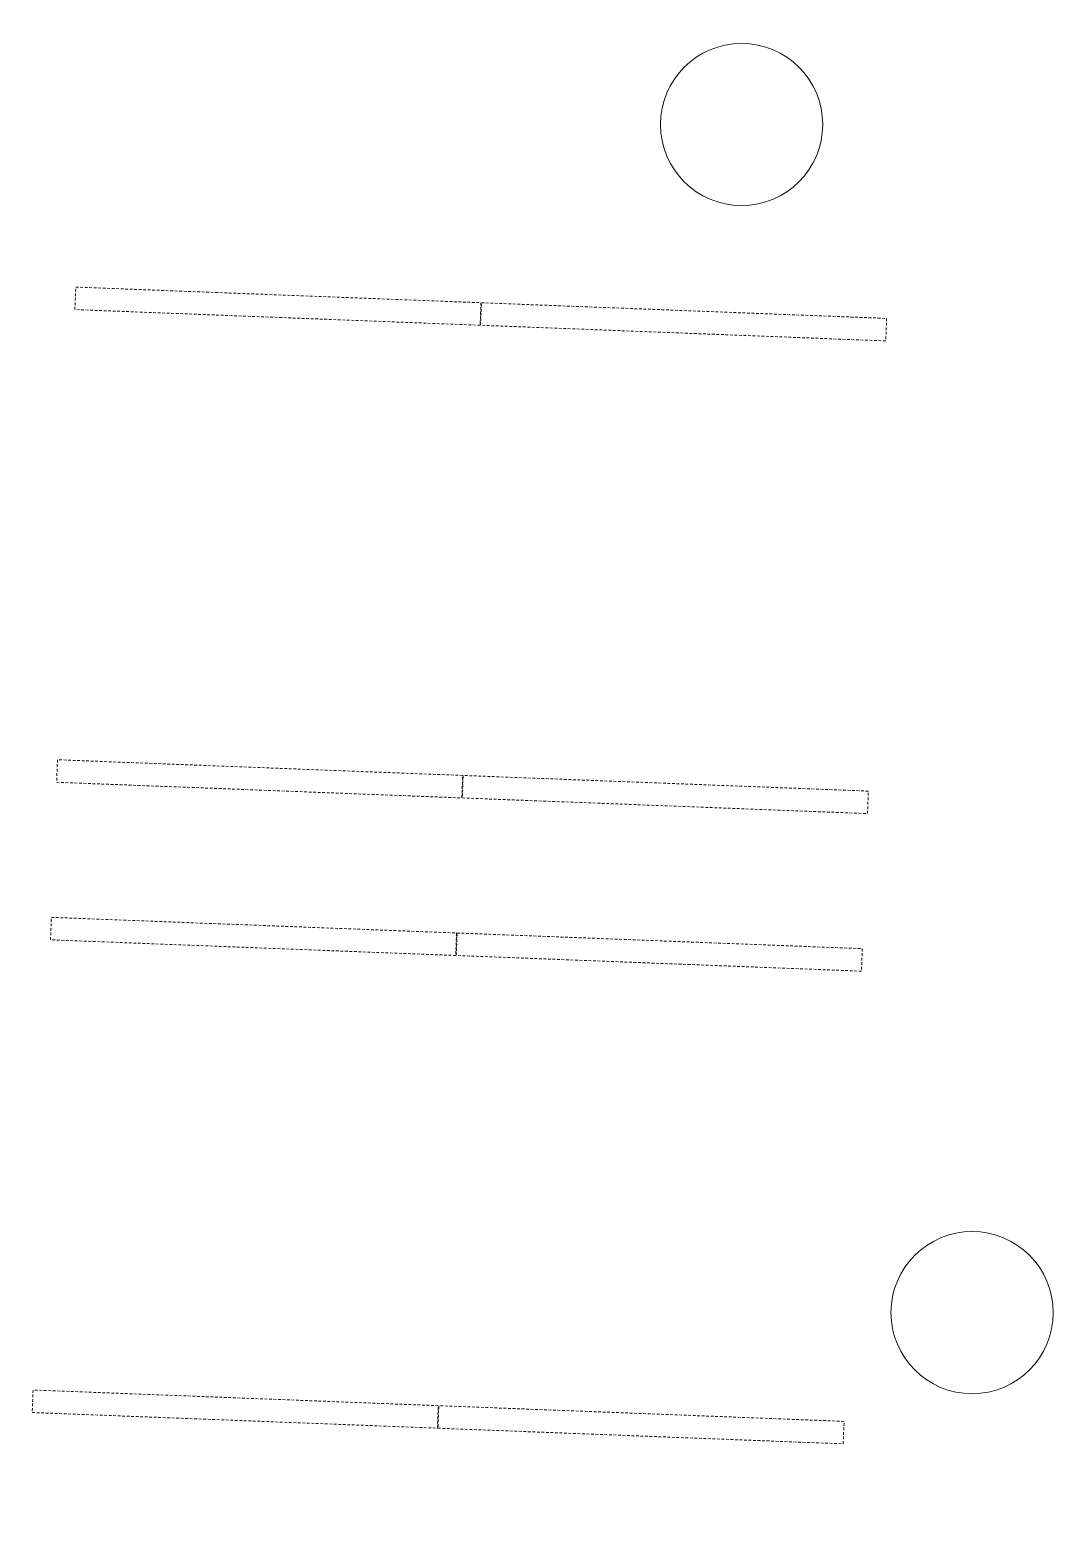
# Model space of a CAD drawing. Header units: millimetres. Extents: x 32078 to 83548, y -4690 to 56252.
# Drawn here: x 57222 to 59501, y 19919 to 23208 of the extents above; entities that cross this region are included whole.
import ezdxf

# ---------------------------------------------------------------- set-up
doc = ezdxf.new("R2010")
doc.units = ezdxf.units.MM
doc.header["$MEASUREMENT"] = 0
doc.linetypes.add('DGN Style 2', pattern=[10, 6, -4])
doc.layers.add('FURN-FREE', color=1, linetype='Continuous', lineweight=0)

# ---------------------------------------------------------------- blocks, each defined once
blk = doc.blocks.new('*U305')
at = {"color": 0, "lineweight": -2}
blk.add_wipeout([(517, 430.4), (482.3, -469), (-916.7, -414.9), (-882, 484.4)], dxfattribs=at)
at = {"color": 0, "linetype": 'DGN Style 2', "lineweight": -2, "flags": 128}
for points in [[(-766.8, -420.7), (-732.1, 478.6), (-682.1, 476.7), (-716.9, -422.6), (-766.8, -420.7)], [(332.4, -463.2), (367.1, 436.1), (317.2, 438.1), (282.4, -461.3), (332.4, -463.2)]]:
    blk.add_lwpolyline(points, close=True, dxfattribs=at)
blk = doc.blocks.new('*U306')
at = {"color": 0, "lineweight": -2}
blk.add_wipeout([(517, 430.4), (482.3, -469), (-916.7, -414.9), (-882, 484.4)], dxfattribs=at)
at = {"color": 0, "linetype": 'DGN Style 2', "lineweight": -2, "flags": 128}
for points in [[(-766.8, -420.7), (-732.1, 478.6), (-682.1, 476.7), (-716.9, -422.6), (-766.8, -420.7)], [(332.4, -463.2), (367.1, 436.1), (317.2, 438.1), (282.4, -461.3), (332.4, -463.2)]]:
    blk.add_lwpolyline(points, close=True, dxfattribs=at)
blk = doc.blocks.new('*U1332')
at = {"color": 0, "lineweight": -2}
blk.add_wipeout([(517, 430.4), (482.3, -469), (-916.7, -414.9), (-882, 484.4)], dxfattribs=at)
at = {"color": 0, "linetype": 'DGN Style 2', "lineweight": -2, "flags": 128}
for points in [[(-766.8, -420.7), (-732.1, 478.6), (-682.1, 476.7), (-716.9, -422.6), (-766.8, -420.7)], [(332.4, -463.2), (367.1, 436.1), (317.2, 438.1), (282.4, -461.3), (332.4, -463.2)]]:
    blk.add_lwpolyline(points, close=True, dxfattribs=at)
blk = doc.blocks.new('*U1333')
at = {"color": 0, "lineweight": -2}
blk.add_wipeout([(517, 430.4), (482.3, -469), (-916.7, -414.9), (-882, 484.4)], dxfattribs=at)
at = {"color": 0, "linetype": 'DGN Style 2', "lineweight": -2, "flags": 128}
for points in [[(-766.8, -420.7), (-732.1, 478.6), (-682.1, 476.7), (-716.9, -422.6), (-766.8, -420.7)], [(332.4, -463.2), (367.1, 436.1), (317.2, 438.1), (282.4, -461.3), (332.4, -463.2)]]:
    blk.add_lwpolyline(points, close=True, dxfattribs=at)
blk = doc.blocks.new('*U1336')
at = {"color": 0, "linetype": 'ByBlock', "lineweight": -2}
for points in [[(-142.2, 123.4), (-160.9, 93.7), (-190.5, 112.4), (-171.8, 142)], [(159.5, 81.4), (143.2, 112.3), (174.2, 128.6), (190.5, 97.7)], [(-27.7, -158.9), (7.3, -160.3), (5.9, -195.3), (-29.1, -193.9)]]:
    blk.add_wipeout(points, dxfattribs=at)
blk.add_wipeout([(176.4, 8.3), (176.5, 19.6), (175.8, 30.9), (174.5, 42.1), (172.5, 53.3), (169.7, 64.2), (166.3, 75), (162.2, 85.6), (157.5, 95.8), (152.1, 105.8), (146.1, 115.4), (139.5, 124.6), (132.4, 133.3), (124.7, 141.6), (116.5, 149.4), (107.9, 156.7), (98.8, 163.4), (89.3, 169.5), (79.4, 175.1), (69.2, 179.9), (58.7, 184.2), (48, 187.7), (37.1, 190.6), (26, 192.8), (14.8, 194.3), (3.5, 195.1), (-7.8, 195.2), (-19.1, 194.6), (-30.3, 193.2), (-41.5, 191.2), (-52.4, 188.5), (-63.2, 185.1), (-73.8, 181), (-84, 176.2), (-94, 170.9), (-103.6, 164.9), (-112.8, 158.3), (-121.5, 151.1), (-129.8, 143.5), (-137.6, 135.3), (-144.9, 126.6), (-151.6, 117.5), (-157.7, 108), (-163.3, 98.1), (-168.1, 87.9), (-172.4, 77.5), (-176, 66.7), (-178.8, 55.8), (-181, 44.7), (-182.5, 33.5), (-183.3, 22.2), (-183.4, 10.9), (-182.8, -0.4), (-181.5, -11.6), (-179.4, -22.7), (-176.7, -33.7), (-173.3, -44.5), (-169.2, -55), (-164.4, -65.3), (-159.1, -75.2), (-153.1, -84.8), (-146.5, -94), (-139.3, -102.8), (-131.7, -111.1), (-123.5, -118.9), (-114.8, -126.2), (-105.7, -132.9), (-96.2, -139), (-86.3, -144.5), (-76.1, -149.4), (-65.7, -153.7), (-54.9, -157.2), (-44, -160.1), (-32.9, -162.3), (-21.7, -163.8), (-10.4, -164.6), (0.9, -164.7), (12.2, -164.1), (23.4, -162.7), (34.5, -160.7), (45.5, -157.9), (56.3, -154.5), (66.8, -150.4), (77.1, -145.7), (87, -140.3), (96.6, -134.3), (105.8, -127.8), (114.6, -120.6), (122.9, -112.9), (130.7, -104.7), (138, -96.1), (144.7, -87), (150.8, -77.5), (156.3, -67.6), (161.2, -57.4), (165.4, -46.9), (169, -36.2), (171.9, -25.3), (174.1, -14.2)], dxfattribs=at)
blk.add_circle((-3.5, 15.3), 180, dxfattribs=at)
blk = doc.blocks.new('*U1339')
at = {"color": 0, "linetype": 'ByBlock', "lineweight": -2}
for points in [[(-142.2, 123.4), (-160.9, 93.7), (-190.5, 112.4), (-171.8, 142)], [(159.5, 81.4), (143.2, 112.3), (174.2, 128.6), (190.5, 97.7)], [(-27.7, -158.9), (7.3, -160.3), (5.9, -195.3), (-29.1, -193.9)]]:
    blk.add_wipeout(points, dxfattribs=at)
blk.add_wipeout([(176.4, 8.3), (176.5, 19.6), (175.8, 30.9), (174.5, 42.1), (172.5, 53.3), (169.7, 64.2), (166.3, 75), (162.2, 85.6), (157.5, 95.8), (152.1, 105.8), (146.1, 115.4), (139.5, 124.6), (132.4, 133.3), (124.7, 141.6), (116.5, 149.4), (107.9, 156.7), (98.8, 163.4), (89.3, 169.5), (79.4, 175.1), (69.2, 179.9), (58.7, 184.2), (48, 187.7), (37.1, 190.6), (26, 192.8), (14.8, 194.3), (3.5, 195.1), (-7.8, 195.2), (-19.1, 194.6), (-30.3, 193.2), (-41.5, 191.2), (-52.4, 188.5), (-63.2, 185.1), (-73.8, 181), (-84, 176.2), (-94, 170.9), (-103.6, 164.9), (-112.8, 158.3), (-121.5, 151.1), (-129.8, 143.5), (-137.6, 135.3), (-144.9, 126.6), (-151.6, 117.5), (-157.7, 108), (-163.3, 98.1), (-168.1, 87.9), (-172.4, 77.5), (-176, 66.7), (-178.8, 55.8), (-181, 44.7), (-182.5, 33.5), (-183.3, 22.2), (-183.4, 10.9), (-182.8, -0.4), (-181.5, -11.6), (-179.4, -22.7), (-176.7, -33.7), (-173.3, -44.5), (-169.2, -55), (-164.4, -65.3), (-159.1, -75.2), (-153.1, -84.8), (-146.5, -94), (-139.3, -102.8), (-131.7, -111.1), (-123.5, -118.9), (-114.8, -126.2), (-105.7, -132.9), (-96.2, -139), (-86.3, -144.5), (-76.1, -149.4), (-65.7, -153.7), (-54.9, -157.2), (-44, -160.1), (-32.9, -162.3), (-21.7, -163.8), (-10.4, -164.6), (0.9, -164.7), (12.2, -164.1), (23.4, -162.7), (34.5, -160.7), (45.5, -157.9), (56.3, -154.5), (66.8, -150.4), (77.1, -145.7), (87, -140.3), (96.6, -134.3), (105.8, -127.8), (114.6, -120.6), (122.9, -112.9), (130.7, -104.7), (138, -96.1), (144.7, -87), (150.8, -77.5), (156.3, -67.6), (161.2, -57.4), (165.4, -46.9), (169, -36.2), (171.9, -25.3), (174.1, -14.2)], dxfattribs=at)
blk.add_circle((-3.5, 15.3), 180, dxfattribs=at)

msp = doc.modelspace()

# ---------------------------------------------------------------- block references
at = {"layer": 'FURN-FREE', "lineweight": 0, "rotation": 179.9997098895655}
for name, p in [('*U1339', (58799, 23013.1)), ('*U1336', (59310.5, 20375.7))]:
    msp.add_blockref(name, p, dxfattribs=at)
at = {"layer": 'FURN-FREE', "rotation": 269.9999999999999}
msp.add_blockref('*U305', (58645.8, 21835.3), dxfattribs=at)

# ---------------------------------------------------------------- next in the draw order: block references
msp.add_blockref('*U306', (58591.8, 20436.3), dxfattribs=at)

# ---------------------------------------------------------------- next in the draw order: block references
msp.add_blockref('*U1332', (57745.5, 21870.1), dxfattribs=at)

# ---------------------------------------------------------------- next in the draw order: block references
msp.add_blockref('*U1333', (57691.4, 20471.1), dxfattribs=at)

doc.saveas('drawing.dxf')
